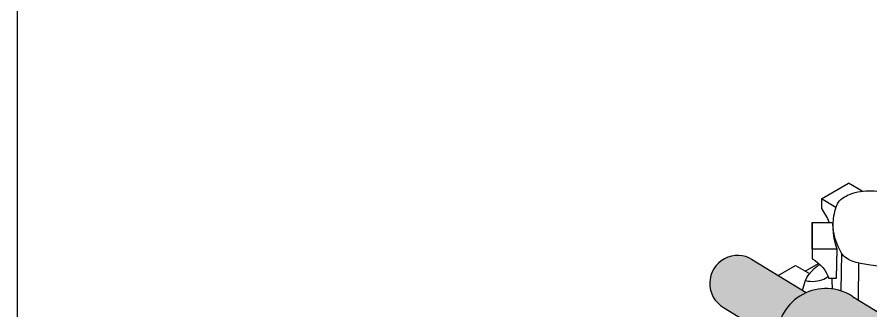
# Model space of a CAD drawing. Header units: millimetres. Extents: x 441156 to 441876, y 4514765 to 4515211.
# Drawn here: x 441488.511 to 441489.989, y 4514926.924 to 4514927.432 of the extents above; entities that cross this region are included whole.
import ezdxf

# ---------------------------------------------------------------- set-up
doc = ezdxf.new("R2010")
doc.units = ezdxf.units.MM
doc.layers.add('Cornice', color=7, linetype='Continuous')
doc.layers.add('Cornice_Tratteggi', color=7, linetype='Continuous', lineweight=5)

msp = doc.modelspace()

# ---------------------------------------------------------------- hatches: boundary and pattern name
at = {"layer": 'Cornice_Tratteggi'}
for points in [[(441489.7342838, 4514926.93024696), (441489.82712889, 4514926.87351844, -0.313499123), (441489.87749597, 4514926.95584183), (441489.78267514, 4514927.01377754, 1.0000005942)], [(441489.95742889, 4514926.94942616, 1.0328110654), (441489.87026317, 4514926.80468406), (441489.93402486, 4514926.76572555), (441489.95044298, 4514926.77520447), (441489.97410147, 4514926.76154465), (441489.97605703, 4514926.76180968), (441489.98080044, 4514926.7622326), (441489.98556043, 4514926.76243907), (441489.99032181, 4514926.76242568), (441489.9950656, 4514926.76219508), (441489.99974206, 4514926.7617509), (441490.00430146, 4514926.76109677), (441490.00672284, 4514926.76065373), (441490.02303871, 4514926.75702602), (441490.03876728, 4514926.75270171), (441490.05794381, 4514926.74619404), (441490.07163157, 4514926.7404582), (441490.09426945, 4514926.75352875), (441490.14194986, 4514926.72600071), (441490.18703763, 4514926.7520319), (441490.18354425, 4514926.75404879), (441490.18318219, 4514926.75530877), (441490.18164739, 4514926.75954334), (441490.17973193, 4514926.76338419), (441490.17745039, 4514926.76680209), (441490.15980777, 4514926.77698796), (441490.1598081, 4514926.79136715), (441490.18876078, 4514926.80808195)]]:
    msp.add_hatch(color=254, dxfattribs=at).paths.add_polyline_path(points)

# ---------------------------------------------------------------- linework, layer by layer
at = {"color": 0, "linetype": 'Continuous'}
msp.add_lwpolyline([(441488.51090462, 4514923.31320184), (441497.26090462, 4514923.31320184), (441497.26090462, 4514929.13357172), (441488.51090462, 4514929.13357172)], close=True, dxfattribs=at)
at = {"layer": 'Cornice', "color": 254, "linetype": 'Continuous'}
for p, q in [((441489.90369571, 4514927.11793148), (441489.95044298, 4514927.14492077)), ((441489.97410147, 4514927.13126095), (441489.95044298, 4514927.14492077)), ((441489.90369571, 4514927.11793148), (441489.90369533, 4514927.10109267)), ((441489.92889668, 4514927.10338108), (441489.90369571, 4514927.11793148)), ((441489.88746926, 4514927.07742895), (441489.88746872, 4514927.06059016)), ((441489.88746926, 4514927.03141746), (441489.88746926, 4514927.07742895)), ((441489.88746926, 4514927.07742895), (441489.92382614, 4514927.07742817)), ((441489.92370939, 4514927.07637391), (441489.92353357, 4514927.06815006)), ((441489.88746872, 4514927.06059016), (441489.88746872, 4514927.01457867)), ((441489.88746926, 4514927.03141746), (441489.88746872, 4514927.01457867)), ((441489.88746926, 4514927.03141746), (441489.93044554, 4514927.03141655)), ((441489.93044554, 4514927.03141655), (441489.92932576, 4514926.9803953)), ((441489.9384374, 4514927.02415565), (441489.93712731, 4514926.95901168)), ((441489.96779408, 4514927.00720672), (441489.96735105, 4514926.9433637)), ((441489.82904425, 4514926.98544592), (441489.85883899, 4514927.00264775)), ((441489.85883899, 4514927.00264775), (441489.88304938, 4514926.98867001)), ((441489.87548894, 4514926.99303499), (441489.89875404, 4514927.00646698)), ((441489.92932576, 4514926.9803953), (441489.91650912, 4514926.9803953)), ((441489.92165741, 4514926.9803953), (441489.92157447, 4514926.97651583))]:
    msp.add_line(p, q, dxfattribs=at)
at = {"layer": 'Cornice', "color": 254}
for p, q in [((441489.78267512, 4514927.01377755), (441489.87749597, 4514926.95584183)), ((441489.95742889, 4514926.94942616), (441490.18876078, 4514926.80808195)), ((441489.73428377, 4514926.93024698), (441489.82712889, 4514926.87351844))]:
    msp.add_line(p, q, dxfattribs=at)
at = {"layer": 'Cornice', "color": 254, "linetype": 'Continuous'}
for points in [[(441489.93025423, 4514927.1071501, 0), (441489.93150398, 4514927.10966233, 0), (441489.93314202, 4514927.1121258, 0), (441489.93514916, 4514927.11451482, 0), (441489.93750625, 4514927.11680369, 0), (441489.94020923, 4514927.11898293, 0), (441489.94324419, 4514927.12104589, 0), (441489.94657742, 4514927.12297139, 0), (441489.9501752, 4514927.12473826, 0), (441489.95402446, 4514927.12633685, 0), (441489.95811112, 4514927.12776493, 0), (441489.96239085, 4514927.12900835, 0), (441489.96681931, 4514927.13005294, 0), (441489.97138003, 4514927.13089214, 0), (441489.97605703, 4514927.13152598, 0), (441489.98080044, 4514927.1319489, 0), (441489.98556043, 4514927.13215537, 0), (441489.99032181, 4514927.13214198, 0), (441489.9950656, 4514927.13191138, 0), (441489.99974206, 4514927.1314672, 0), (441490.00430146, 4514927.13081307, 0), (441490.00672284, 4514927.13037003, 0)], [(441489.90369533, 4514927.10109267, 0), (441489.90738378, 4514927.09561318, 0), (441489.91080535, 4514927.08992932, 0), (441489.91393398, 4514927.08408435, 0), (441489.91674588, 4514927.07812275, 0), (441489.91704943, 4514927.07742832, 0)], [(441489.92353357, 4514927.06815006, 0), (441489.92381893, 4514927.05889314, 0), (441489.92506966, 4514927.04966293, 0), (441489.92728121, 4514927.04049296, 0), (441489.93044554, 4514927.03141655, 0)], [(441489.9384374, 4514927.02415565, 0), (441489.9320753, 4514927.0365533, 0), (441489.92747575, 4514927.0490649, 0), (441489.92462276, 4514927.06196863, 0), (441489.92369055, 4514927.0748073, 0), (441489.92370946, 4514927.07637746, 0)], [(441489.96779408, 4514927.00720672, 0), (441489.96411544, 4514927.00799742, 0), (441489.96056959, 4514927.00897047, 0), (441489.95708566, 4514927.01015574, 0), (441489.95379369, 4514927.01151836, 0), (441489.95080217, 4514927.01300356, 0), (441489.94803528, 4514927.01463663, 0), (441489.94544348, 4514927.01646017, 0), (441489.94312865, 4514927.01841504, 0), (441489.94175777, 4514927.01977436, 0), (441489.94052018, 4514927.02118066, 0), (441489.93940654, 4514927.02264877, 0), (441489.9384374, 4514927.02415565, 0)], [(441489.88746872, 4514927.01457867, 0), (441489.89268498, 4514927.01122869, 0), (441489.8975238, 4514927.00752025, 0), (441489.90194836, 4514927.00348159, 0), (441489.90592498, 4514926.99914342, 0), (441489.90942341, 4514926.99453878, 0), (441489.912417, 4514926.9897027, 0), (441489.91488299, 4514926.984672, 0), (441489.91650912, 4514926.9803953, 0)], [(441489.96779408, 4514927.00720672, 0), (441489.988893, 4514927.0037499, 0), (441490.01044636, 4514927.00116226, 0), (441490.03294566, 4514926.99942898, 0), (441490.05560425, 4514926.99864762, 0), (441490.07021972, 4514926.99865299, 0), (441490.08478818, 4514926.99905664, 0), (441490.09944434, 4514926.99987018, 0), (441490.11396147, 4514927.00108769, 0)], [(441489.87609935, 4514926.97661466, 0), (441489.87868115, 4514926.98206898, 0), (441489.88207649, 4514926.98737263, 0), (441489.88625956, 4514926.99248525, 0), (441489.89119851, 4514926.99736793, 0), (441489.89685575, 4514927.0019835, 0), (441489.90070152, 4514927.004693, 0)], [(441489.87609935, 4514926.97661466, 0), (441489.88025487, 4514926.9758993, 0), (441489.88441238, 4514926.97548758, 0), (441489.88854022, 4514926.97538262, 0), (441489.89260698, 4514926.97558521, 0), (441489.89658173, 4514926.97609382, 0), (441489.90043419, 4514926.97690458, 0), (441489.90413506, 4514926.97801132, 0), (441489.90765617, 4514926.9794056, 0), (441489.91097072, 4514926.98107683, 0), (441489.91405348, 4514926.98301229, 0), (441489.91522292, 4514926.98386218, 0)], [(441489.87117, 4514926.95970701, 0), (441489.8729483, 4514926.96755869, 0), (441489.87609935, 4514926.97661466, 0)], [(441489.92157447, 4514926.97651583, 0), (441489.92230603, 4514926.96302221, 0), (441489.92246019, 4514926.96227499, 0)]]:
    msp.add_polyline3d(points, dxfattribs=at)
msp.add_arc((441490.00829302, 4514927.07435709), 0.08462905, 157.20716567, 178.63169164, dxfattribs=at)
at = {"layer": 'Cornice', "color": 254}
for centre, radius, start, end in [((441489.75847944, 4514926.97201226), 0.04826769, 57.23477044, 239.91521529), ((441489.91150918, 4514926.8784624), 0.084525, 57.09362892, 240.79249177)]:
    msp.add_arc(centre, radius, start, end, dxfattribs=at)

doc.saveas('drawing.dxf')
